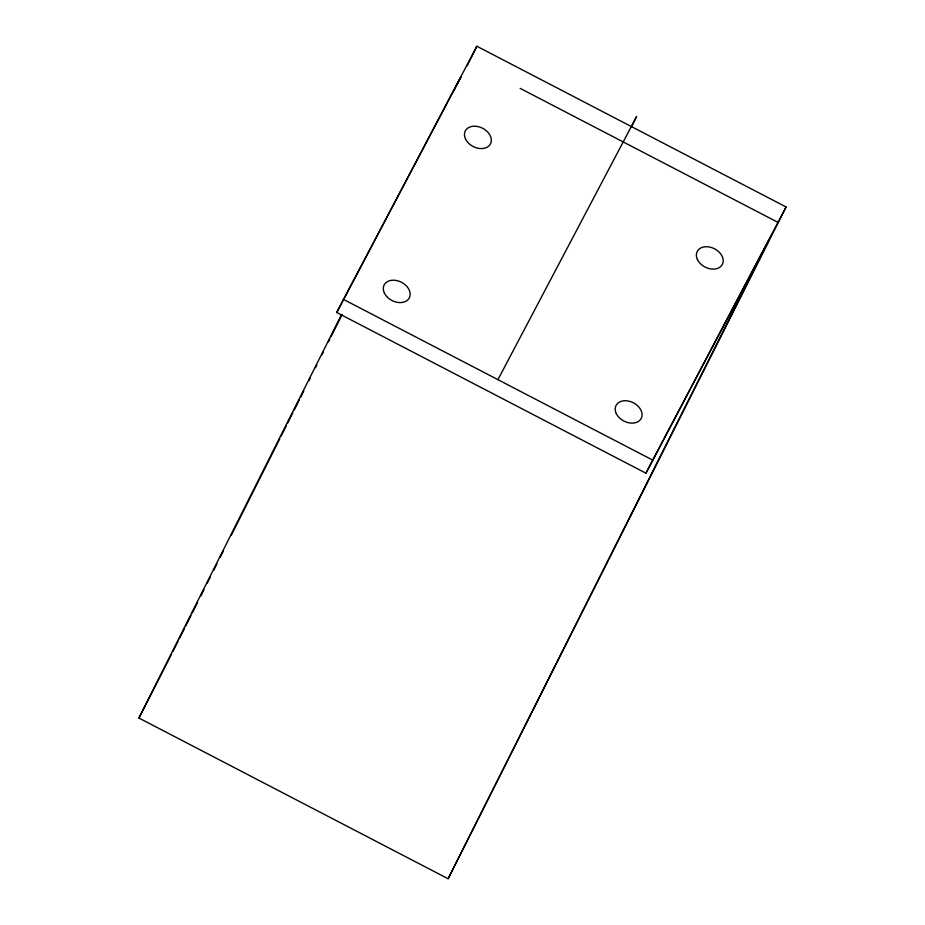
<?xml version="1.0" encoding="UTF-8"?>
<svg xmlns="http://www.w3.org/2000/svg" width="925" height="925" viewBox="0 0 925 925"><rect width="100%" height="100%" fill="white"/><g stroke="black" fill="none" stroke-linecap="round" stroke-linejoin="round"><path stroke-width="1.39" d="M341.614 314.465L138.912 718.031L448.116 878.75L786.088 206.969L476.884 46.25L467.183 65.652M448.116 878.75L770.12 237.598L645.916 473.184L336.712 312.465L476.884 46.25M454.302 90.107L455.597 87.528M456.892 84.95L460.916 76.891L336.712 312.465M171.564 654.183L138.912 718.031M172.859 651.605L178.051 641.279M179.346 638.701L184.537 628.376M185.833 625.797L191.012 615.472M192.308 612.882L197.499 602.557M200.737 596.105L203.986 589.653M207.223 583.201L210.461 576.749M213.71 570.297L216.947 563.845M220.185 557.393L223.434 550.93M231.204 535.448L279.824 438.647M281.131 436.068L286.311 425.743M287.606 423.164L292.797 412.839M294.092 410.249L299.272 399.924M300.579 397.345L303.816 390.893M308.996 380.568L310.303 377.99M315.483 367.664L316.778 365.086M321.969 354.761L323.264 352.171M328.444 341.845L329.751 339.267M331.046 336.688L342.065 314.743M631.451 126.771L636.631 116.446L497.928 379.655M645.916 473.184L786.088 206.969M520.127 88.361L777.809 222.289M343.314 299.307L652.53 460.014M697.45 259.578A14.152 10.291 27.1 0 0 720.575 266.678A14.152 10.291 27.1 0 0 711.36 247.495A14.152 10.291 27.1 0 0 697.45 259.578M384.384 293.052A14.152 10.291 27.1 0 0 407.509 300.151A14.152 10.291 27.1 0 0 398.293 280.969A14.152 10.291 27.1 0 0 384.384 293.052M465.541 139.051A14.152 10.291 27.1 0 0 488.666 146.138A14.152 10.291 27.1 0 0 479.451 126.956A14.152 10.291 27.1 0 0 465.541 139.051M616.293 413.591A14.152 10.291 27.1 0 0 639.418 420.69A14.152 10.291 27.1 0 0 630.202 401.496A14.152 10.291 27.1 0 0 616.293 413.591"/></g></svg>
